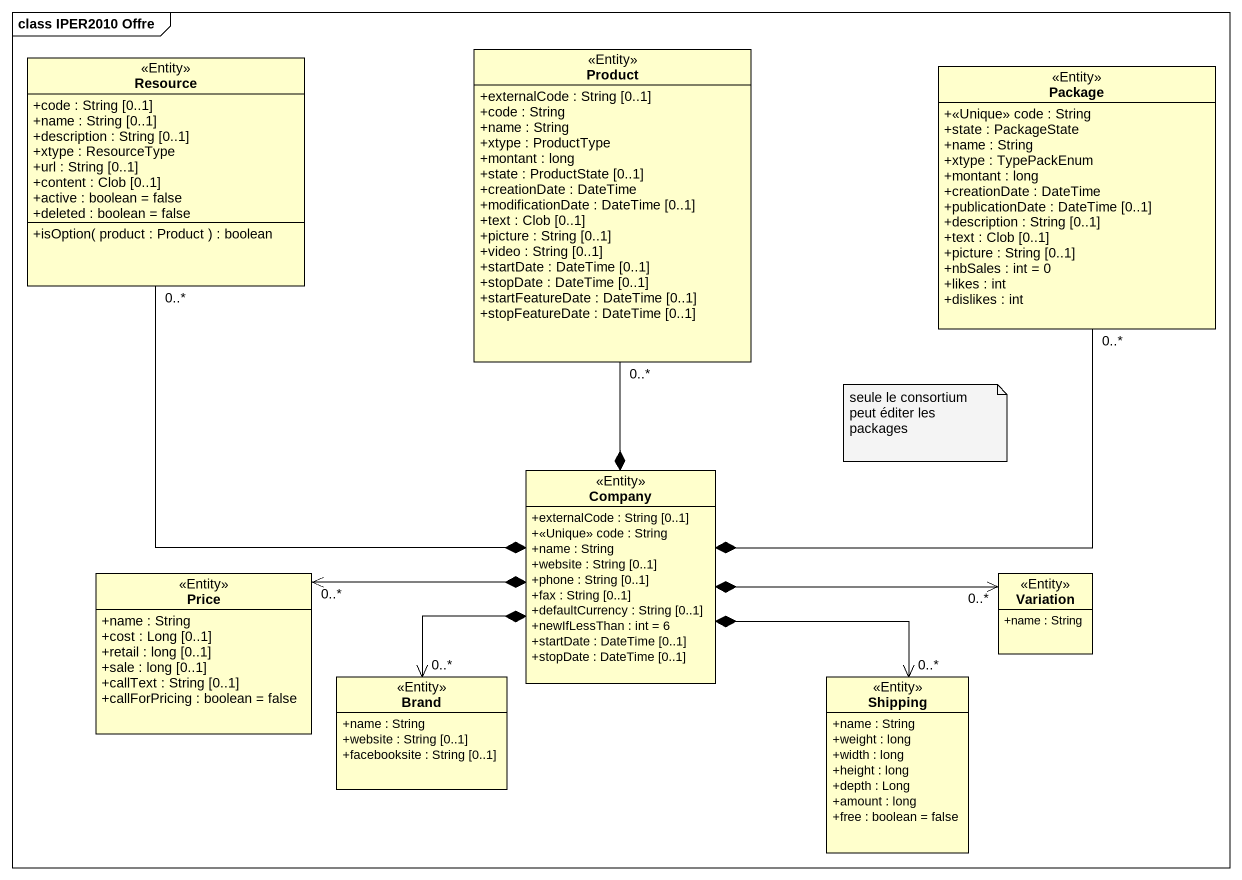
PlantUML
@startuml
mainframe class IPER2010 Offre
hide circle
hide empty members
skinparam classAttributeIconSize 0
class Resource <<Entity>> {
  +code : String [0..1]
  +name : String [0..1]
  +description : String [0..1]
  +xtype : ResourceType
  +url : String [0..1]
  +content : Clob [0..1]
  +active : boolean = false
  +deleted : boolean = false
  +isOption( product : Product ) : boolean
}
class Product <<Entity>> {
  +externalCode : String [0..1]
  +code : String
  +name : String
  +xtype : ProductType
  +montant : long
  +state : ProductState [0..1]
  +creationDate : DateTime
  +modificationDate : DateTime [0..1]
  +text : Clob [0..1]
  +picture : String [0..1]
  +video : String [0..1]
  +startDate : DateTime [0..1]
  +stopDate : DateTime [0..1]
  +startFeatureDate : DateTime [0..1]
  +stopFeatureDate : DateTime [0..1]
}
class "Package" as Package_ <<Entity>> {
  +<<Unique>> code : String
  +state : PackageState
  +name : String
  +xtype : TypePackEnum
  +montant : long
  +creationDate : DateTime
  +publicationDate : DateTime [0..1]
  +description : String [0..1]
  +text : Clob [0..1]
  +picture : String [0..1]
  +nbSales : int = 0
  +likes : int
  +dislikes : int
}
class Company <<Entity>> {
  +externalCode : String [0..1]
  +<<Unique>> code : String
  +name : String
  +website : String [0..1]
  +phone : String [0..1]
  +fax : String [0..1]
  +defaultCurrency : String [0..1]
  +newIfLessThan : int = 6
  +startDate : DateTime [0..1]
  +stopDate : DateTime [0..1]
}
class Price <<Entity>> {
  +name : String
  +cost : Long [0..1]
  +retail : long [0..1]
  +sale : long [0..1]
  +callText : String [0..1]
  +callForPricing : boolean = false
}
class Variation <<Entity>> {
  +name : String
}
class Brand <<Entity>> {
  +name : String
  +website : String [0..1]
  +facebooksite : String [0..1]
}
class Shipping <<Entity>> {
  +name : String
  +weight : long
  +width : long
  +height : long
  +depth : Long
  +amount : long
  +free : boolean = false
}
Company *-up- "0..*" Resource
Company *-up- "0..*" Product
Company *-up- "0..*" Package_
Company *-left-> "0..*" Price
Company *-right-> "0..*" Variation
Company *--> "0..*" Brand
Company *--> "0..*" Shipping
note as N1
  seule le consortium peut éditer les packages
end note
@enduml
